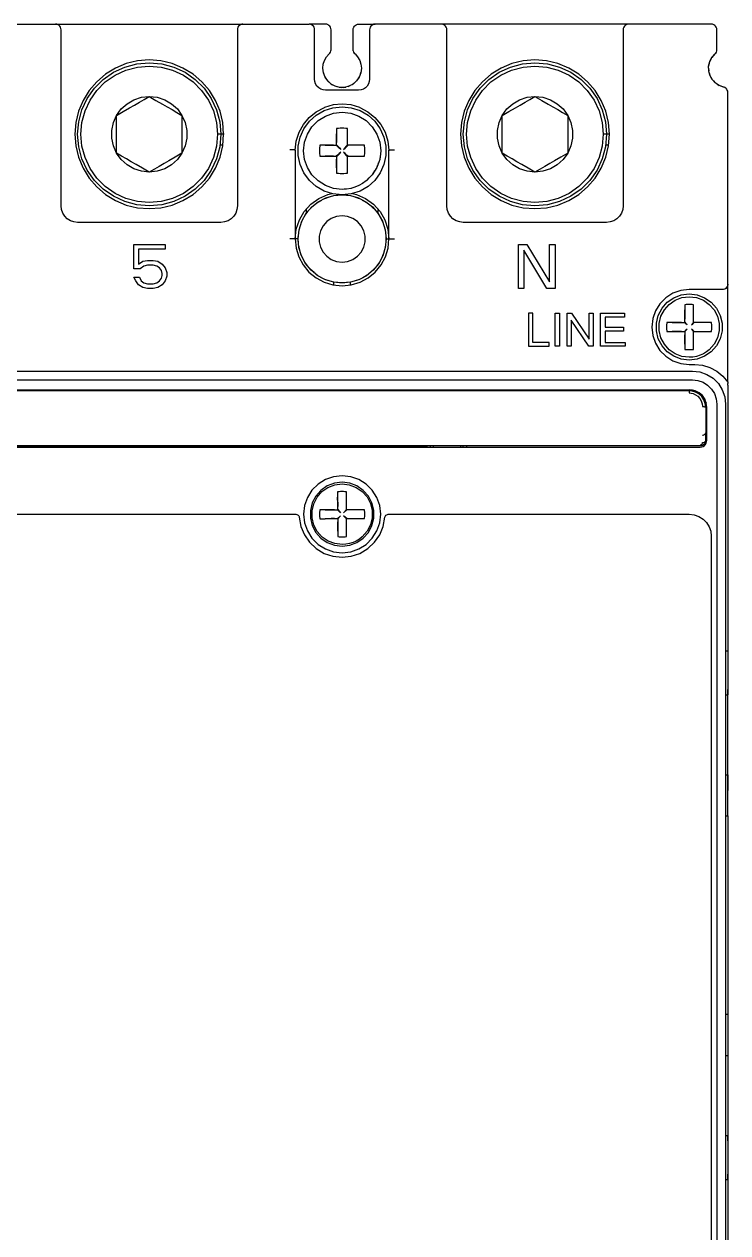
# Model space of a CAD drawing. Header units: millimetres. Extents: x 0 to 140, y 0 to 165.
# Drawn here: x 76.2 to 140, y 55.3 to 165 of the extents above; entities that cross this region are included whole.
import ezdxf

# ---------------------------------------------------------------- set-up
doc = ezdxf.new("R2010")
doc.units = ezdxf.units.MM

# ---------------------------------------------------------------- blocks, each defined once
blk = doc.blocks.new('CHINT_c12300cec1bf50f1a5ea04797eda94dc_FACE_0')
at = {"color": 141, "linetype": 'Continuous', "true_color": 0x40d9ff}
for p, q in [((103.96, 162.47), (103.96, 162.47)), ((103.99, 162.57), (103.99, 162.57)), ((106.01, 162.57), (106.01, 162.57)), ((106.04, 162.47), (106.04, 162.47)), ((103.29, 161.37), (103.29, 161.37)), ((103.4, 161.71), (103.4, 161.71)), ((103.59, 162.03), (103.59, 162.03)), ((103.9, 162.38), (103.9, 162.38)), ((106.1, 162.38), (106.1, 162.38)), ((106.17, 162.3), (106.17, 162.3)), ((106.41, 162.03), (106.41, 162.03)), ((106.6, 161.71), (106.6, 161.71)), ((106.71, 161.37), (106.71, 161.37)), ((138.32, 161.44), (138.26, 161.19)), ((138.49, 161.86), (138.36, 161.61)), ((138.83, 162.3), (138.55, 161.98)), ((103.3, 160.59), (103.35, 160.46)), ((106.66, 160.48), (106.7, 160.61)), ((138.26, 161.01), (138.27, 160.77)), ((138.31, 160.59), (138.37, 160.36)), ((103.44, 160.21), (103.53, 160.07)), ((103.67, 159.86), (103.8, 159.74)), ((103.98, 159.59), (104.13, 159.49)), ((104.34, 159.39), (104.51, 159.33)), ((104.73, 159.28), (104.92, 159.26)), ((105.14, 159.26), (105.33, 159.29)), ((105.54, 159.35), (105.72, 159.42)), ((105.92, 159.52), (106.07, 159.63)), ((106.24, 159.78), (106.35, 159.9)), ((106.49, 160.1), (106.57, 160.23)), ((138.46, 160.19), (138.57, 159.98)), ((138.71, 159.84), (138.86, 159.67)), ((139.03, 159.56), (139.22, 159.44)), ((102.66, 157.05), (102.66, 157.05)), ((107.34, 157.05), (107.34, 157.05)), ((101.49, 155.9), (101.49, 155.9)), ((102.02, 156.53), (102.02, 156.53)), ((107.98, 156.53), (107.98, 156.53)), ((108.51, 155.9), (108.51, 155.9)), ((94.29, 155), (93.7, 155)), ((101.09, 155.18), (101.09, 155.18)), ((104.5, 155.05), (104.5, 154.27)), ((108.91, 155.18), (108.91, 155.18)), ((129.29, 155), (128.7, 155)), ((94.17, 154), (93.91, 154)), ((104.23, 154), (103.45, 154)), ((109.16, 154.39), (109.16, 154.39)), ((129.17, 154), (128.91, 154)), ((100.75, 153.57), (100.75, 145.5)), ((100.75, 153.57), (100.75, 153.57)), ((103.45, 153), (104.23, 153)), ((104.5, 152.73), (104.5, 151.95)), ((108.46, 152.95), (108.43, 152.84)), ((108.46, 152.95), (108.44, 152.95)), ((108.5, 153.5), (108.46, 152.95)), ((103.44, 149.18), (103.95, 149.34)), ((106.05, 149.34), (106.56, 149.18)), ((101.75, 148.21), (101.75, 147.83)), ((102.14, 148.27), (102.48, 148.59)), ((102.74, 148.79), (103.17, 149.03)), ((106.83, 149.03), (107.26, 148.79)), ((107.52, 148.59), (107.86, 148.27)), ((108.25, 148.21), (108.25, 147.83)), ((101.28, 146.92), (101.45, 147.3)), ((101.65, 147.66), (101.91, 148.02)), ((108.09, 148.02), (108.35, 147.66)), ((108.55, 147.3), (108.72, 146.92)), ((101.06, 146.12), (101.15, 146.53)), ((108.85, 146.53), (108.94, 146.12)), ((101, 145.5), (100.25, 145.5)), ((101.02, 145.28), (101.02, 145.71)), ((101.15, 144.48), (101.06, 144.91)), ((108.94, 144.91), (108.85, 144.48)), ((108.98, 145.71), (108.98, 145.28)), ((109, 145.5), (109.75, 145.5)), ((101.44, 143.72), (101.26, 144.12)), ((108.74, 144.12), (108.56, 143.72)), ((101.88, 143.03), (101.61, 143.39)), ((102.45, 142.44), (102.11, 142.75)), ((107.89, 142.75), (107.55, 142.44)), ((108.39, 143.39), (108.12, 143.03)), ((103.13, 141.98), (102.72, 142.22)), ((103.91, 141.67), (103.43, 141.83)), ((106.57, 141.83), (106.09, 141.67)), ((107.28, 142.22), (106.87, 141.98)), ((104.25, 141.32), (104.25, 141.57)), ((105.75, 141.32), (105.75, 141.57)), ((136.1, 139.06), (136.1, 138.21)), ((135.79, 137.9), (134.94, 137.9)), ((134.94, 137.1), (135.79, 137.1)), ((136.1, 136.79), (136.1, 135.94)), ((32, 131.8), (136.5, 131.8)), ((84.7, 131.7), (84.7, 131.8)), ((85, 131.8), (85, 131.7)), ((85.25, 131.7), (85.25, 131.8)), ((87.75, 131.7), (87.75, 131.8)), ((88, 131.7), (88, 131.8)), ((88.3, 131.8), (88.3, 131.7)), ((133.2, 131.7), (133.2, 131.8)), ((133.5, 131.8), (133.5, 131.7)), ((133.75, 131.7), (133.75, 131.8)), ((136.25, 131.7), (136.25, 131.8)), ((136.8, 131.77), (136.8, 131.67)), ((136.86, 131.75), (137.09, 131.68)), ((140, 132.21), (140, 132.38)), ((137.28, 131.58), (137.43, 131.5)), ((137.59, 131.36), (137.71, 131.24)), ((137.84, 131.06), (137.92, 130.93)), ((138.01, 130.69), (138.05, 130.58)), ((138, 127.2), (138, 127.89)), ((113, 126.7), (113, 126.6)), ((113.25, 126.7), (113.25, 126.6)), ((115.75, 126.7), (115.75, 126.6)), ((116, 126.6), (116, 126.7)), ((116.3, 126.7), (116.3, 126.6)), ((137.63, 126.62), (137.63, 126.62)), ((137.76, 126.66), (137.76, 126.66)), ((137.87, 126.73), (137.87, 126.73)), ((137.97, 126.83), (137.97, 126.83)), ((138.04, 126.94), (138.04, 126.94)), ((138.08, 127.07), (138.08, 127.07)), ((104.59, 122.04), (104.6, 121.2)), ((104.3, 120.9), (103.45, 120.89)), ((103.46, 120.09), (104.3, 120.1)), ((104.6, 119.8), (104.61, 118.95)), ((139.8, 108.1), (140, 108.1)), ((139.8, 104.1), (140, 104.1)), ((139.8, 64.1), (140, 64.1))]:
    blk.add_line(p, q, dxfattribs=at)
for points in [[(73, 165), (79, 165), (96, 165), (102, 165)], [(96, 165), (95.89, 164.99), (95.78, 164.95), (95.69, 164.89), (95.61, 164.81), (95.55, 164.72), (95.51, 164.61), (95.5, 164.5), (95.5, 148.5), (95.46, 148.17), (95.35, 147.85), (95.17, 147.56), (94.94, 147.33), (94.65, 147.15), (94.33, 147.04), (94, 147), (81, 147), (80.67, 147.04), (80.35, 147.15), (80.06, 147.33), (79.83, 147.56), (79.65, 147.85), (79.54, 148.17), (79.5, 148.5), (79.5, 164.5), (79.49, 164.61), (79.45, 164.72), (79.39, 164.81), (79.31, 164.89), (79.22, 164.95), (79.11, 164.99), (79, 165)], [(108, 165), (107.89, 164.99), (107.78, 164.95), (107.69, 164.89), (107.61, 164.81), (107.55, 164.72), (107.51, 164.61), (107.5, 164.5), (107.5, 160), (107.47, 159.78), (107.4, 159.57), (107.28, 159.38), (107.12, 159.22), (106.93, 159.1), (106.72, 159.03), (106.5, 159), (103.5, 159), (103.28, 159.03), (103.07, 159.1), (102.88, 159.22), (102.72, 159.38), (102.6, 159.57), (102.53, 159.78), (102.5, 160), (102.5, 164.5), (102.49, 164.61), (102.45, 164.72), (102.39, 164.81), (102.31, 164.89), (102.22, 164.95), (102.11, 164.99), (102, 165)], [(106.71, 161.37), (106.75, 161), (106.7, 160.58), (106.55, 160.19), (106.31, 159.84), (105.99, 159.56), (105.62, 159.36), (105.21, 159.26), (104.79, 159.26), (104.38, 159.36), (104.01, 159.56), (103.69, 159.84), (103.45, 160.19), (103.3, 160.58), (103.25, 161), (103.29, 161.37), (103.4, 161.71), (103.59, 162.03), (103.83, 162.3), (103.9, 162.38), (103.96, 162.47), (103.99, 162.57), (104, 162.68), (104, 164.5), (103.99, 164.61), (103.95, 164.72), (103.89, 164.81), (103.81, 164.89), (103.72, 164.95), (103.61, 164.99), (103.5, 165), (102, 165)], [(106.01, 162.57), (106, 162.68), (106, 164.5), (106.01, 164.61), (106.05, 164.72), (106.11, 164.81), (106.19, 164.89), (106.28, 164.95), (106.39, 164.99), (106.5, 165), (108, 165)], [(131, 165), (114, 165), (108, 165)], [(131, 165), (130.89, 164.99), (130.78, 164.95), (130.69, 164.89), (130.61, 164.81), (130.55, 164.72), (130.51, 164.61), (130.5, 164.5), (130.5, 148.5), (130.46, 148.17), (130.35, 147.85), (130.17, 147.56), (129.94, 147.33), (129.65, 147.15), (129.33, 147.04), (129, 147), (116, 147), (115.67, 147.04), (115.35, 147.15), (115.06, 147.33), (114.83, 147.56), (114.65, 147.85), (114.54, 148.17), (114.5, 148.5), (114.5, 164.5), (114.49, 164.61), (114.45, 164.72), (114.39, 164.81), (114.31, 164.89), (114.22, 164.95), (114.11, 164.99), (114, 165)], [(140, 158.81), (139.99, 158.92), (139.95, 159.02), (139.89, 159.12), (139.81, 159.2), (139.72, 159.26), (139.61, 159.29), (139.21, 159.44), (138.86, 159.67), (138.57, 159.99), (138.37, 160.36), (138.27, 160.77), (138.26, 161.2), (138.36, 161.61), (138.55, 161.99), (138.83, 162.3), (138.9, 162.38), (138.96, 162.47), (138.99, 162.57), (139, 162.68), (139, 164.5), (138.99, 164.61), (138.95, 164.72), (138.89, 164.81), (138.81, 164.89), (138.72, 164.95), (138.61, 164.99), (138.5, 165), (131, 165)], [(106.01, 162.57), (106.04, 162.47), (106.1, 162.38), (106.17, 162.3), (106.41, 162.03), (106.6, 161.71), (106.71, 161.37)], [(86.44, 148.33), (87.5, 148.25), (88.56, 148.33), (89.59, 148.58), (90.56, 148.99), (91.47, 149.54), (92.27, 150.23), (92.96, 151.03), (93.51, 151.94), (93.92, 152.91), (94.17, 153.94), (94.25, 155), (94.17, 156.06), (93.92, 157.09), (93.51, 158.06), (92.96, 158.97), (92.27, 159.77), (91.47, 160.46), (90.56, 161.01), (89.59, 161.42), (88.56, 161.67), (87.5, 161.75), (86.44, 161.67), (85.41, 161.42), (84.44, 161.01), (83.53, 160.46), (82.73, 159.77), (82.04, 158.97), (81.49, 158.06), (81.08, 157.09), (80.83, 156.06), (80.75, 155), (80.83, 153.94), (81.08, 152.91), (81.49, 151.94), (82.04, 151.03), (82.73, 150.23), (83.53, 149.54), (84.44, 148.99), (85.41, 148.58), (86.44, 148.33)], [(88.63, 148.6), (87.5, 148.5), (86.37, 148.6), (85.28, 148.89), (84.25, 149.37), (83.32, 150.02), (82.52, 150.82), (81.87, 151.75), (81.39, 152.78), (81.1, 153.87), (81, 155), (81.1, 156.13), (81.39, 157.22), (81.87, 158.25), (82.52, 159.18), (83.32, 159.98), (84.25, 160.63), (85.28, 161.11), (86.37, 161.4), (87.5, 161.5), (88.63, 161.4), (89.72, 161.11), (90.75, 160.63), (91.68, 159.98), (92.48, 159.18), (93.13, 158.25), (93.61, 157.22), (93.9, 156.13), (94, 155), (93.9, 153.87), (93.61, 152.78), (93.13, 151.75), (92.48, 150.82), (91.68, 150.02), (90.75, 149.37), (89.72, 148.89), (88.63, 148.6)], [(121.44, 148.33), (122.5, 148.25), (123.56, 148.33), (124.59, 148.58), (125.56, 148.99), (126.47, 149.54), (127.27, 150.23), (127.96, 151.03), (128.51, 151.94), (128.92, 152.91), (129.17, 153.94), (129.25, 155), (129.17, 156.06), (128.92, 157.09), (128.51, 158.06), (127.96, 158.97), (127.27, 159.77), (126.47, 160.46), (125.56, 161.01), (124.59, 161.42), (123.56, 161.67), (122.5, 161.75), (121.44, 161.67), (120.41, 161.42), (119.44, 161.01), (118.53, 160.46), (117.73, 159.77), (117.04, 158.97), (116.49, 158.06), (116.08, 157.09), (115.83, 156.06), (115.75, 155), (115.83, 153.94), (116.08, 152.91), (116.49, 151.94), (117.04, 151.03), (117.73, 150.23), (118.53, 149.54), (119.44, 148.99), (120.41, 148.58), (121.44, 148.33)], [(123.63, 148.6), (122.5, 148.5), (121.37, 148.6), (120.28, 148.89), (119.25, 149.37), (118.32, 150.02), (117.52, 150.82), (116.87, 151.75), (116.39, 152.78), (116.1, 153.87), (116, 155), (116.1, 156.13), (116.39, 157.22), (116.87, 158.25), (117.52, 159.18), (118.32, 159.98), (119.25, 160.63), (120.28, 161.11), (121.37, 161.4), (122.5, 161.5), (123.63, 161.4), (124.72, 161.11), (125.75, 160.63), (126.68, 159.98), (127.48, 159.18), (128.13, 158.25), (128.61, 157.22), (128.9, 156.13), (129, 155), (128.9, 153.87), (128.61, 152.78), (128.13, 151.75), (127.48, 150.82), (126.68, 150.02), (125.75, 149.37), (124.72, 148.89), (123.63, 148.6)], [(93.7, 155), (93.61, 153.92), (93.33, 152.88), (92.87, 151.9), (92.25, 151.01), (91.49, 150.25), (90.6, 149.63), (89.62, 149.17), (88.58, 148.89), (87.5, 148.8), (86.42, 148.89), (85.38, 149.17), (84.4, 149.63), (83.51, 150.25), (82.75, 151.01), (82.13, 151.9), (81.67, 152.88), (81.39, 153.92), (81.3, 155), (81.39, 156.08), (81.67, 157.12), (82.13, 158.1), (82.75, 158.99), (83.51, 159.75), (84.4, 160.37), (85.38, 160.83), (86.42, 161.11), (87.5, 161.2), (88.58, 161.11), (89.62, 160.83), (90.6, 160.37), (91.49, 159.75), (92.25, 158.99), (92.87, 158.1), (93.33, 157.12), (93.61, 156.08), (93.7, 155)], [(128.7, 155), (128.61, 153.92), (128.33, 152.88), (127.87, 151.9), (127.25, 151.01), (126.49, 150.25), (125.6, 149.63), (124.62, 149.17), (123.58, 148.89), (122.5, 148.8), (121.42, 148.89), (120.38, 149.17), (119.4, 149.63), (118.51, 150.25), (117.75, 151.01), (117.13, 151.9), (116.67, 152.88), (116.39, 153.92), (116.3, 155), (116.39, 156.08), (116.67, 157.12), (117.13, 158.1), (117.75, 158.99), (118.51, 159.75), (119.4, 160.37), (120.38, 160.83), (121.42, 161.11), (122.5, 161.2), (123.58, 161.11), (124.62, 160.83), (125.6, 160.37), (126.49, 159.75), (127.25, 158.99), (127.87, 158.1), (128.33, 157.12), (128.61, 156.08), (128.7, 155)], [(139.67, 159.27), (139.62, 159.29), (139.4, 159.37)], [(139.77, 159.22), (139.72, 159.25), (139.72, 159.26)], [(139.86, 159.15), (139.82, 159.19), (139.81, 159.2)], [(84.53, 156.72), (85.14, 157.07), (85.72, 157.4), (86.16, 157.66), (86.6, 157.91), (87.04, 158.16), (87.5, 158.43)], [(84.53, 156.72), (84.95, 157.3), (85.48, 157.77), (86.1, 158.13), (86.79, 158.36), (87.5, 158.43)], [(87.5, 158.43), (88.11, 158.08), (88.69, 157.74), (89.13, 157.49), (89.57, 157.24), (90.01, 156.98), (90.47, 156.72)], [(87.5, 158.43), (88.21, 158.36), (88.9, 158.13), (89.52, 157.77), (90.05, 157.3), (90.47, 156.72)], [(119.53, 156.72), (120.14, 157.07), (120.72, 157.4), (121.16, 157.66), (121.6, 157.91), (122.04, 158.16), (122.5, 158.43)], [(119.53, 156.72), (119.95, 157.3), (120.48, 157.77), (121.1, 158.13), (121.79, 158.36), (122.5, 158.43)], [(122.5, 158.43), (123.11, 158.08), (123.69, 157.74), (124.13, 157.49), (124.57, 157.24), (125.01, 156.98), (125.47, 156.72)], [(122.5, 158.43), (123.21, 158.36), (123.9, 158.13), (124.52, 157.77), (125.05, 157.3), (125.47, 156.72)], [(139.93, 159.06), (139.89, 159.11), (139.89, 159.12)], [(139.98, 158.95), (139.95, 159.02), (139.95, 159.02)], [(140, 158.81), (139.99, 158.92), (139.99, 158.92)], [(140, 132.49), (140, 141.4), (140, 158.81)], [(100.84, 154.39), (101.09, 155.18), (101.49, 155.9), (102.02, 156.53), (102.66, 157.05), (103.39, 157.43)], [(105, 149.5), (104.17, 149.59), (103.37, 149.85), (102.65, 150.26), (102.03, 150.82), (101.54, 151.5), (101.2, 152.26), (101.02, 153.08), (101.02, 153.92), (101.2, 154.74), (101.54, 155.5), (102.03, 156.18), (102.65, 156.74), (103.37, 157.15), (104.17, 157.41), (105, 157.5), (105.83, 157.41), (106.63, 157.15), (107.35, 156.74), (107.97, 156.18), (108.46, 155.5), (108.8, 154.74), (108.98, 153.92), (108.98, 153.08), (108.8, 152.26), (108.46, 151.5), (107.97, 150.82), (107.35, 150.26), (106.63, 149.85), (105.83, 149.59), (105, 149.5)], [(108.5, 153.5), (108.41, 152.72), (108.15, 151.98), (107.74, 151.32), (107.18, 150.76), (106.86, 150.54), (106.52, 150.35), (106.16, 150.2), (105.78, 150.09), (105.39, 150.02), (105.2, 150.01), (105, 150), (104.22, 150.09), (103.48, 150.35), (102.82, 150.76), (102.26, 151.32), (101.85, 151.98), (101.59, 152.72), (101.5, 153.5), (101.59, 154.28), (101.85, 155.02), (102.26, 155.68), (102.82, 156.24), (103.48, 156.65), (104.22, 156.91), (105, 157), (105.78, 156.91), (106.52, 156.65), (107.18, 156.24), (107.74, 155.68), (108.15, 155.02), (108.41, 154.28), (108.5, 153.5)], [(104.18, 157.67), (104.18, 157.67), (103.39, 157.43), (103.39, 157.43)], [(105.82, 157.67), (105, 157.75), (104.18, 157.67)], [(106.61, 157.43), (106.61, 157.43), (105.82, 157.67), (105.82, 157.67)], [(106.61, 157.43), (107.34, 157.05), (107.98, 156.53), (108.51, 155.9), (108.91, 155.18), (109.16, 154.39), (109.25, 153.57)], [(84.53, 153.29), (84.24, 153.94), (84.09, 154.64), (84.09, 155.36), (84.24, 156.06), (84.53, 156.72)], [(84.53, 153.29), (84.53, 153.99), (84.53, 154.66), (84.53, 155.17), (84.53, 155.67), (84.53, 156.18), (84.53, 156.72)], [(90.47, 156.72), (90.47, 156.01), (90.47, 155.34), (90.47, 154.83), (90.47, 154.33), (90.47, 153.82), (90.47, 153.29)], [(90.47, 156.72), (90.76, 156.06), (90.91, 155.36), (90.91, 154.64), (90.76, 153.94), (90.47, 153.29)], [(119.53, 153.29), (119.24, 153.94), (119.09, 154.64), (119.09, 155.36), (119.24, 156.06), (119.53, 156.72)], [(119.53, 153.29), (119.53, 153.99), (119.53, 154.66), (119.53, 155.17), (119.53, 155.67), (119.53, 156.18), (119.53, 156.72)], [(125.47, 156.72), (125.47, 156.01), (125.47, 155.34), (125.47, 154.83), (125.47, 154.33), (125.47, 153.82), (125.47, 153.29)], [(125.47, 156.72), (125.76, 156.06), (125.91, 155.36), (125.91, 154.64), (125.76, 153.94), (125.47, 153.29)], [(104.5, 151.95), (104.5, 151.47), (104.67, 151.46), (104.83, 151.45), (105, 151.45), (105.17, 151.45), (105.33, 151.46), (105.5, 151.47), (105.5, 151.95), (105.5, 152.46), (105.5, 153), (106.04, 153), (106.55, 153), (107.03, 153), (107.05, 153.33), (107.05, 153.67), (107.03, 154), (106.55, 154), (106.04, 154), (105.5, 154), (105.5, 154.54), (105.5, 155.05), (105.5, 155.53), (105.33, 155.54), (105.17, 155.55), (105, 155.55), (104.83, 155.55), (104.67, 155.54), (104.5, 155.53), (104.5, 155.05)], [(104.5, 154.27), (104.5, 154.54), (104.5, 155.05)], [(100.75, 153.57), (100.84, 154.39), (100.84, 154.39)], [(103.45, 154), (102.97, 154), (102.95, 153.67), (102.95, 153.33), (102.97, 153), (103.45, 153)], [(103.45, 154), (103.96, 154), (104.23, 154)], [(104.23, 154), (104.5, 154), (104.5, 154.27)], [(104.5, 154.05), (104.62, 153.92), (104.75, 153.77), (104.88, 153.62), (104.73, 153.75), (104.59, 153.88), (104.45, 154)], [(105.5, 154.05), (105.38, 153.91), (105.25, 153.77), (105.12, 153.62), (105.27, 153.75), (105.42, 153.88), (105.55, 154)], [(87.5, 151.57), (86.89, 151.92), (86.31, 152.26), (85.87, 152.51), (85.43, 152.76), (84.99, 153.02), (84.53, 153.29)], [(87.5, 151.57), (86.79, 151.64), (86.1, 151.87), (85.48, 152.23), (84.95, 152.7), (84.53, 153.29)], [(90.47, 153.29), (89.86, 152.93), (89.28, 152.6), (88.84, 152.34), (88.4, 152.09), (87.96, 151.84), (87.5, 151.57)], [(90.47, 153.29), (90.05, 152.7), (89.52, 152.23), (88.9, 151.87), (88.21, 151.64), (87.5, 151.57)], [(100.75, 153.57), (100.74, 153.57), (100.71, 153.57), (100.65, 153.58), (100.57, 153.58), (100.48, 153.58), (100.37, 153.58), (100.25, 153.58)], [(104.23, 153), (103.96, 153), (103.45, 153)], [(104.23, 153), (104.5, 153), (104.5, 152.73)], [(104.5, 152.95), (104.62, 153.09), (104.75, 153.23), (104.88, 153.38), (104.73, 153.25), (104.58, 153.12), (104.45, 153)], [(104.5, 151.95), (104.5, 152.46), (104.5, 152.73)], [(105.55, 153), (105.41, 153.12), (105.27, 153.25), (105.12, 153.38), (105.25, 153.23), (105.38, 153.08), (105.5, 152.95)], [(109.25, 153.57), (109.26, 153.57), (109.29, 153.57), (109.35, 153.58), (109.43, 153.58), (109.52, 153.58), (109.63, 153.58), (109.75, 153.58)], [(109.25, 145.5), (109.25, 153.57), (109.25, 153.57)], [(122.5, 151.57), (121.89, 151.92), (121.31, 152.26), (120.87, 152.51), (120.43, 152.76), (119.99, 153.02), (119.53, 153.29)], [(122.5, 151.57), (121.79, 151.64), (121.1, 151.87), (120.48, 152.23), (119.95, 152.7), (119.53, 153.29)], [(125.47, 153.29), (124.86, 152.93), (124.28, 152.6), (123.84, 152.34), (123.4, 152.09), (122.96, 151.84), (122.5, 151.57)], [(125.47, 153.29), (125.05, 152.7), (124.52, 152.23), (123.9, 151.87), (123.21, 151.64), (122.5, 151.57)], [(107.78, 151.39), (107.83, 151.44), (107.97, 151.69)], [(108.19, 152.08), (108.23, 152.16), (108.31, 152.42)], [(106.57, 150.37), (106.59, 150.38), (106.62, 150.4)], [(107.22, 150.81), (107.27, 150.84), (107.47, 151.05)], [(100.75, 145.5), (100.84, 146.38), (101.12, 147.23), (101.56, 148), (102.16, 148.66), (102.88, 149.18), (103.69, 149.54), (104.06, 149.62)], [(101.75, 147.83), (102.25, 148.4), (102.84, 148.87), (103.52, 149.22), (104.25, 149.43), (105, 149.5)], [(105.79, 149.42), (105, 149.5), (104.21, 149.42)], [(105, 149.5), (105.75, 149.43), (106.48, 149.22), (107.16, 148.87), (107.75, 148.4), (108.25, 147.83)], [(105.8, 150.1), (105.82, 150.1), (105.84, 150.11)], [(105.94, 149.62), (106.31, 149.54), (107.13, 149.18), (107.84, 148.66), (108.44, 148), (108.88, 147.23), (109.16, 146.38), (109.25, 145.5)], [(101, 145.5), (101.09, 146.32), (101.34, 147.11), (101.75, 147.83)], [(104.5, 143.46), (105, 143.4), (105.5, 143.46), (105.98, 143.64), (106.39, 143.93), (106.73, 144.31), (106.96, 144.76), (107.08, 145.25), (107.08, 145.75), (106.96, 146.24), (106.73, 146.69), (106.39, 147.07), (105.98, 147.36), (105.5, 147.54), (105, 147.6), (104.5, 147.54), (104.02, 147.36), (103.61, 147.07), (103.27, 146.69), (103.04, 146.24), (102.92, 145.75), (102.92, 145.25), (103.04, 144.76), (103.27, 144.31), (103.61, 143.93), (104.02, 143.64), (104.5, 143.46)], [(108.25, 147.83), (108.66, 147.11), (108.91, 146.32), (109, 145.5)], [(88.43, 142.87), (88.18, 143.04), (87.85, 143.13), (87.35, 143.13), (87.02, 143.04), (86.68, 142.79), (86.1, 142.79), (86.1, 145), (88.93, 145), (88.93, 144.57), (86.52, 144.57), (86.52, 143.21), (86.93, 143.47), (87.35, 143.55), (87.85, 143.55), (88.27, 143.47), (88.68, 143.21), (88.93, 142.87), (89.1, 142.45), (89.1, 142.11), (88.93, 141.68), (88.68, 141.34), (88.27, 141.09), (87.85, 141), (87.35, 141), (86.93, 141.09), (86.52, 141.34), (86.27, 141.68), (86.1, 142.02), (86.6, 142.02), (86.77, 141.68), (87.02, 141.51), (87.35, 141.43), (87.85, 141.43), (88.18, 141.51), (88.43, 141.68), (88.6, 141.94), (88.68, 142.19), (88.68, 142.36), (88.6, 142.62), (88.43, 142.87)], [(100.75, 145.5), (100.83, 144.67), (101.07, 143.87), (101.47, 143.14), (101.99, 142.49), (102.64, 141.97), (103.37, 141.57), (104.17, 141.33), (105, 141.25), (105.83, 141.33), (106.63, 141.57), (107.36, 141.97), (108.01, 142.49), (108.53, 143.14), (108.93, 143.87), (109.17, 144.67), (109.25, 145.5)], [(104.25, 141.57), (103.49, 141.79), (102.8, 142.16), (102.18, 142.66), (101.68, 143.27), (101.31, 143.96), (101.08, 144.72), (101, 145.5)], [(109, 145.5), (108.92, 144.72), (108.69, 143.96), (108.32, 143.27), (107.82, 142.66), (107.2, 142.16), (106.51, 141.79), (105.75, 141.57)], [(123.83, 141.6), (123.83, 145), (124.33, 145), (124.33, 141), (123.58, 141), (121.5, 144.49), (121.5, 141), (121, 141), (121, 145), (121.75, 145), (123.83, 141.6)], [(105.79, 141.58), (105, 141.5), (104.21, 141.58)], [(105, 141.5), (104.75, 141.51), (104.5, 141.53), (104.25, 141.57)], [(105.75, 141.57), (105.5, 141.53), (105.25, 141.51), (105, 141.5)], [(140, 141.4), (139.99, 141.29), (139.95, 141.18), (139.89, 141.09), (139.81, 141.01), (139.72, 140.95), (139.61, 140.91), (139.5, 140.9), (136.5, 140.9), (135.74, 140.81), (135.02, 140.56), (134.38, 140.16), (133.84, 139.62), (133.44, 138.98), (133.19, 138.26), (133.1, 137.5), (133.19, 136.74), (133.44, 136.02), (133.84, 135.38), (134.38, 134.84), (135.02, 134.44), (135.74, 134.19), (136.5, 134.1), (137, 134.1), (137.7, 134.03), (138.38, 133.82), (139.01, 133.49), (139.55, 133.04), (140, 132.49)], [(135.78, 140.41), (136.5, 140.5), (137.22, 140.41), (137.89, 140.16), (138.49, 139.75), (138.97, 139.2), (139.31, 138.56), (139.48, 137.86), (139.48, 137.14), (139.31, 136.44), (138.97, 135.8), (138.49, 135.25), (137.89, 134.84), (137.22, 134.59), (136.5, 134.5), (135.78, 134.59), (135.11, 134.84), (134.51, 135.25), (134.03, 135.8), (133.69, 136.44), (133.52, 137.14), (133.52, 137.86), (133.69, 138.56), (134.03, 139.2), (134.51, 139.75), (135.11, 140.16), (135.78, 140.41)], [(136.83, 134.77), (136.5, 134.75), (135.84, 134.83), (135.22, 135.06), (134.68, 135.44), (134.24, 135.94), (133.93, 136.52), (133.77, 137.17), (133.77, 137.83), (133.93, 138.48), (134.24, 139.06), (134.68, 139.56), (135.22, 139.94), (135.84, 140.17), (136.5, 140.25), (137.16, 140.17), (137.78, 139.94), (138.32, 139.56), (138.76, 139.06), (139.07, 138.48), (139.23, 137.83), (139.23, 137.17), (139.07, 136.52), (138.76, 135.94), (138.32, 135.44), (138.06, 135.24), (137.78, 135.06), (137.48, 134.93), (137.16, 134.83), (136.83, 134.77)], [(136.1, 135.94), (136.1, 135.47), (136.23, 135.46), (136.37, 135.45), (136.5, 135.45), (136.63, 135.45), (136.77, 135.46), (136.9, 135.47), (136.9, 135.94), (136.9, 136.5), (136.9, 137.1), (137.5, 137.1), (138.06, 137.1), (138.53, 137.1), (138.55, 137.37), (138.55, 137.63), (138.53, 137.9), (138.06, 137.9), (137.5, 137.9), (136.9, 137.9), (136.9, 138.5), (136.9, 139.06), (136.9, 139.53), (136.77, 139.54), (136.63, 139.55), (136.5, 139.55), (136.37, 139.55), (136.23, 139.54), (136.1, 139.53), (136.1, 139.06)], [(122.31, 136.1), (122.31, 138.75), (121.91, 138.75), (121.91, 135.75), (123.79, 135.75), (123.79, 136.1), (122.31, 136.1)], [(124.73, 135.75), (124.33, 135.75), (124.33, 138.75), (124.73, 138.75), (124.73, 135.75)], [(125.8, 135.75), (125.42, 135.75), (125.42, 138.75), (125.83, 138.75), (127.41, 136.39), (127.41, 138.75), (127.79, 138.75), (127.79, 135.75), (127.38, 135.75), (125.8, 138.11), (125.8, 135.75)], [(128.46, 138.75), (130.63, 138.75), (130.63, 138.4), (128.86, 138.4), (128.86, 137.48), (130.52, 137.48), (130.52, 137.13), (128.86, 137.13), (128.86, 136.1), (130.7, 136.1), (130.7, 135.75), (128.46, 135.75), (128.46, 138.75)], [(136.1, 138.21), (136.1, 138.5), (136.1, 139.06)], [(134.94, 137.9), (134.47, 137.9), (134.45, 137.63), (134.45, 137.37), (134.47, 137.1), (134.94, 137.1)], [(134.94, 137.9), (135.5, 137.9), (135.79, 137.9)], [(135.79, 137.9), (136.1, 137.9), (136.1, 138.21)], [(136.1, 137.94), (136.2, 137.82), (136.3, 137.7), (136.18, 137.8), (136.06, 137.9)], [(136.1, 137.06), (136.2, 137.18), (136.3, 137.3), (136.18, 137.2), (136.06, 137.1)], [(136.9, 137.94), (136.8, 137.82), (136.7, 137.7), (136.82, 137.8), (136.94, 137.9)], [(136.94, 137.1), (136.82, 137.2), (136.7, 137.3), (136.8, 137.18), (136.9, 137.06)], [(135.79, 137.1), (135.5, 137.1), (134.94, 137.1)], [(135.79, 137.1), (136.1, 137.1), (136.1, 136.79)], [(136.1, 135.94), (136.1, 136.5), (136.1, 136.79)], [(0.2, 34.5), (0.2, 130.5), (0.28, 131.17), (0.5, 131.8), (0.85, 132.37), (1.33, 132.85), (1.9, 133.2), (2.53, 133.42), (3.2, 133.5), (136.8, 133.5), (137.47, 133.42), (138.1, 133.2), (138.67, 132.85), (139.15, 132.37), (139.5, 131.8), (139.72, 131.17), (139.8, 130.5), (139.8, 34.5)], [(2.71, 132.64), (3.2, 132.7), (136.8, 132.7), (137.29, 132.64), (137.75, 132.48), (138.17, 132.22), (138.52, 131.87), (138.78, 131.45), (138.94, 130.99), (139, 130.5), (139, 34.5)], [(138, 130.2), (137.96, 130.55), (137.83, 130.89), (137.64, 131.18), (137.37, 131.42), (137.06, 131.59), (136.78, 131.67), (136.5, 131.7), (3.5, 131.7), (3.15, 131.66), (2.81, 131.53), (2.52, 131.33), (2.28, 131.07), (2.1, 130.75), (2.03, 130.48), (2, 130.2)], [(136.5, 131.8), (136.5, 131.51), (136.68, 131.5), (136.86, 131.46), (137.08, 131.35), (137.29, 131.21), (137.46, 131.01), (137.59, 130.79), (137.67, 130.54), (137.7, 130.28), (137.77, 130.28), (137.83, 130.27), (137.89, 130.26), (137.93, 130.25), (137.97, 130.24), (137.99, 130.22), (138, 130.2)], [(137.5, 126.6), (137.63, 126.62), (137.76, 126.66), (137.87, 126.73), (137.97, 126.83), (138.04, 126.94), (138.08, 127.07), (138.1, 127.2), (138.1, 130.2), (138.05, 130.59), (137.91, 130.95), (137.69, 131.27), (137.39, 131.53), (137.04, 131.7), (136.81, 131.77), (136.66, 131.78), (136.5, 131.8)], [(140, 132.49), (140, 132.48), (140, 132.46), (140, 132.43), (140, 132.38)], [(140, 132.21), (140, 132.32), (140, 132.38)], [(140, 132.21), (140, 132.06), (140, 131.83), (140, 131.58), (140, 131.28), (140, 108.1)], [(138, 130.2), (138, 129.44), (138, 128.67), (138, 127.89)], [(137.7, 127.69), (137.77, 127.69), (137.83, 127.71), (137.89, 127.73), (137.93, 127.76), (137.97, 127.8), (137.99, 127.84), (138, 127.89)], [(138, 127.2), (137.98, 127.07), (137.97, 127.03), (137.94, 126.96), (137.88, 126.87), (137.8, 126.8), (137.7, 126.74), (137.61, 126.71), (137.55, 126.7), (137.5, 126.7), (34.48, 126.7), (32.46, 126.7), (31.95, 126.7), (31.7, 126.7), (31.51, 126.7), (31.51, 126.7), (31.5, 126.7)], [(56.7, 126.7), (56.7, 126.6), (31.51, 126.6), (31.51, 126.6), (137.5, 126.6), (137.5, 126.6)], [(112.7, 126.7), (112.7, 126.6), (60.3, 126.6)], [(137.5, 126.8), (137.52, 126.8), (137.53, 126.8), (137.56, 126.81), (137.58, 126.81), (137.6, 126.83), (137.64, 126.85), (137.67, 126.89), (137.69, 126.94), (137.7, 127), (137.77, 127), (137.83, 127.02), (137.89, 127.04), (137.93, 127.07), (137.97, 127.11), (137.99, 127.15), (138, 127.2)], [(105.78, 123.91), (105, 124), (104.22, 123.91), (103.48, 123.65), (102.82, 123.24), (102.26, 122.68), (101.85, 122.02), (101.59, 121.28), (101.5, 120.5), (101.59, 119.72), (101.85, 118.98), (102.26, 118.32), (102.82, 117.76), (103.48, 117.35), (104.22, 117.09), (105, 117), (105.78, 117.09), (106.52, 117.35), (107.18, 117.76), (107.74, 118.32), (108.15, 118.98), (108.41, 119.72), (108.5, 120.5), (108.41, 121.28), (108.15, 122.02), (107.74, 122.68), (107.18, 123.24), (106.52, 123.65), (105.78, 123.91)], [(105.69, 123.32), (105, 123.4), (104.31, 123.32), (103.65, 123.07), (103.08, 122.67), (102.61, 122.15), (102.29, 121.53), (102.12, 120.85), (102.12, 120.15), (102.29, 119.47), (102.61, 118.85), (103.08, 118.33), (103.65, 117.93), (104.31, 117.68), (105, 117.6), (105.69, 117.68), (106.35, 117.93), (106.92, 118.33), (107.39, 118.85), (107.71, 119.47), (107.88, 120.15), (107.88, 120.85), (107.71, 121.53), (107.39, 122.15), (106.92, 122.67), (106.35, 123.07), (105.69, 123.32)], [(105.34, 117.77), (105.01, 117.75), (104.35, 117.83), (103.73, 118.06), (103.18, 118.43), (102.74, 118.93), (102.43, 119.51), (102.27, 120.16), (102.27, 120.82), (102.42, 121.46), (102.73, 122.05), (103.17, 122.55), (103.71, 122.93), (104.33, 123.17), (104.99, 123.25), (105.65, 123.17), (106.27, 122.94), (106.82, 122.57), (107.26, 122.07), (107.57, 121.49), (107.73, 120.84), (107.73, 120.18), (107.58, 119.54), (107.27, 118.95), (106.83, 118.45), (106.57, 118.24), (106.29, 118.07), (105.99, 117.93), (105.67, 117.83), (105.34, 117.77)], [(104.61, 118.95), (104.61, 118.47), (104.74, 118.46), (104.87, 118.45), (105.01, 118.45), (105.14, 118.45), (105.28, 118.46), (105.41, 118.48), (105.41, 118.96), (105.4, 119.51), (105.4, 120.1), (106, 120.1), (106.55, 120.11), (107.03, 120.11), (107.05, 120.37), (107.05, 120.64), (107.02, 120.91), (106.54, 120.91), (105.99, 120.9), (105.4, 120.9), (105.4, 121.5), (105.39, 122.05), (105.39, 122.53), (105.26, 122.54), (105.13, 122.55), (104.99, 122.55), (104.86, 122.55), (104.72, 122.54), (104.59, 122.52), (104.59, 122.04)], [(104.6, 121.2), (104.6, 121.49), (104.59, 122.04)], [(103.45, 120.89), (102.97, 120.89), (102.95, 120.63), (102.95, 120.36), (102.98, 120.09), (103.46, 120.09)], [(103.45, 120.89), (104, 120.9), (104.3, 120.9)], [(104.3, 120.9), (104.6, 120.9), (104.6, 121.2)], [(104.6, 120.93), (104.86, 120.64), (104.57, 120.9)], [(105.43, 120.9), (105.14, 120.64), (105.4, 120.93)], [(109.12, 120.49), (109.19, 120.5), (136.5, 120.5), (136.95, 120.45), (137.37, 120.3), (137.75, 120.06), (138.06, 119.75), (138.3, 119.37), (138.45, 118.95), (138.5, 118.5), (138.5, 41.5)], [(39.19, 120.5), (100.81, 120.5), (100.88, 120.49), (100.95, 120.46), (101.02, 120.42), (101.06, 120.36), (101.1, 120.29), (101.11, 120.22), (101.26, 119.4), (101.58, 118.63), (102.05, 117.95), (102.66, 117.38), (103.38, 116.95), (104.17, 116.69), (105, 116.6), (105.83, 116.69), (106.62, 116.95), (107.34, 117.38), (107.95, 117.95), (108.42, 118.63), (108.74, 119.4), (108.89, 120.22), (108.9, 120.29), (108.94, 120.36), (108.98, 120.42), (109.05, 120.46), (109.12, 120.49)], [(104.3, 120.1), (104.01, 120.1), (103.46, 120.09)], [(104.3, 120.1), (104.6, 120.1), (104.6, 119.8)], [(104.6, 120.07), (104.86, 120.36), (104.57, 120.1)], [(104.61, 118.95), (104.6, 119.5), (104.6, 119.8)], [(105.43, 120.1), (105.14, 120.36), (105.4, 120.07)], [(140, 108.1), (140, 107.61), (140, 107.6), (140, 107.56), (140, 107.5), (140, 107.42), (140, 107.33), (140, 107.22), (140, 107.11), (140, 105.09), (140, 104.98), (140, 104.87), (140, 104.78), (140, 104.7), (140, 104.64), (140, 104.6), (140, 104.59)], [(139.8, 93.1), (140, 93.1), (140, 95.42), (140, 104.59), (140, 104.1)], [(139.8, 96.85), (140, 96.85), (140, 104.1)], [(140, 96.85), (140, 95.91), (140, 95.88), (140, 95.82), (140, 95.74), (140, 95.65), (140, 95.53), (140, 95.42)], [(140, 93.1), (140, 93.09), (140, 93.05), (140, 92.99), (140, 92.91), (140, 92.82), (140, 92.71), (140, 92.6), (140, 75.6), (140, 75.49), (140, 75.38), (140, 75.29), (140, 75.21), (140, 75.15), (140, 75.11), (140, 75.1)], [(139.8, 75.1), (140, 75.1), (140, 72.78), (140, 63.61), (140, 64.1)], [(140, 72.78), (140, 72.73), (140, 72.68), (140, 72.6), (140, 72.53), (140, 72.46), (140, 72.4), (140, 72.35), (140, 72.32), (140, 72.29), (140, 71.35)], [(139.8, 71.35), (140, 71.35), (140, 64.1)], [(140, 63.61), (140, 63.6), (140, 63.56), (140, 63.5), (140, 63.42), (140, 63.33), (140, 63.22), (140, 63.11), (140, 61.09), (140, 60.98), (140, 60.87), (140, 60.78), (140, 60.7), (140, 60.64), (140, 60.6), (140, 60.59)], [(139.8, 60.1), (140, 60.1), (140, 60.59), (140, 23.6), (140, 32.51)], [(140, 60.1), (140, 33.72), (140, 33.07), (140, 32.83), (140, 32.69), (140, 32.61), (140, 32.55), (140, 32.52), (140, 32.51), (140, 32.51)]]:
    blk.add_lwpolyline(points, dxfattribs=at)
blk = doc.blocks.new('CHINT_c12300cec1bf50f1a5ea04797eda94dc')
at = {"color": 141, "true_color": 0x40d9ff}
blk.add_blockref('CHINT_c12300cec1bf50f1a5ea04797eda94dc_FACE_0', (0, 0), dxfattribs=at)

msp = doc.modelspace()

# ---------------------------------------------------------------- block references
at = {"color": 141, "true_color": 0x40d9ff}
msp.add_blockref('CHINT_c12300cec1bf50f1a5ea04797eda94dc', (0, 0), dxfattribs=at)

doc.saveas('drawing.dxf')
